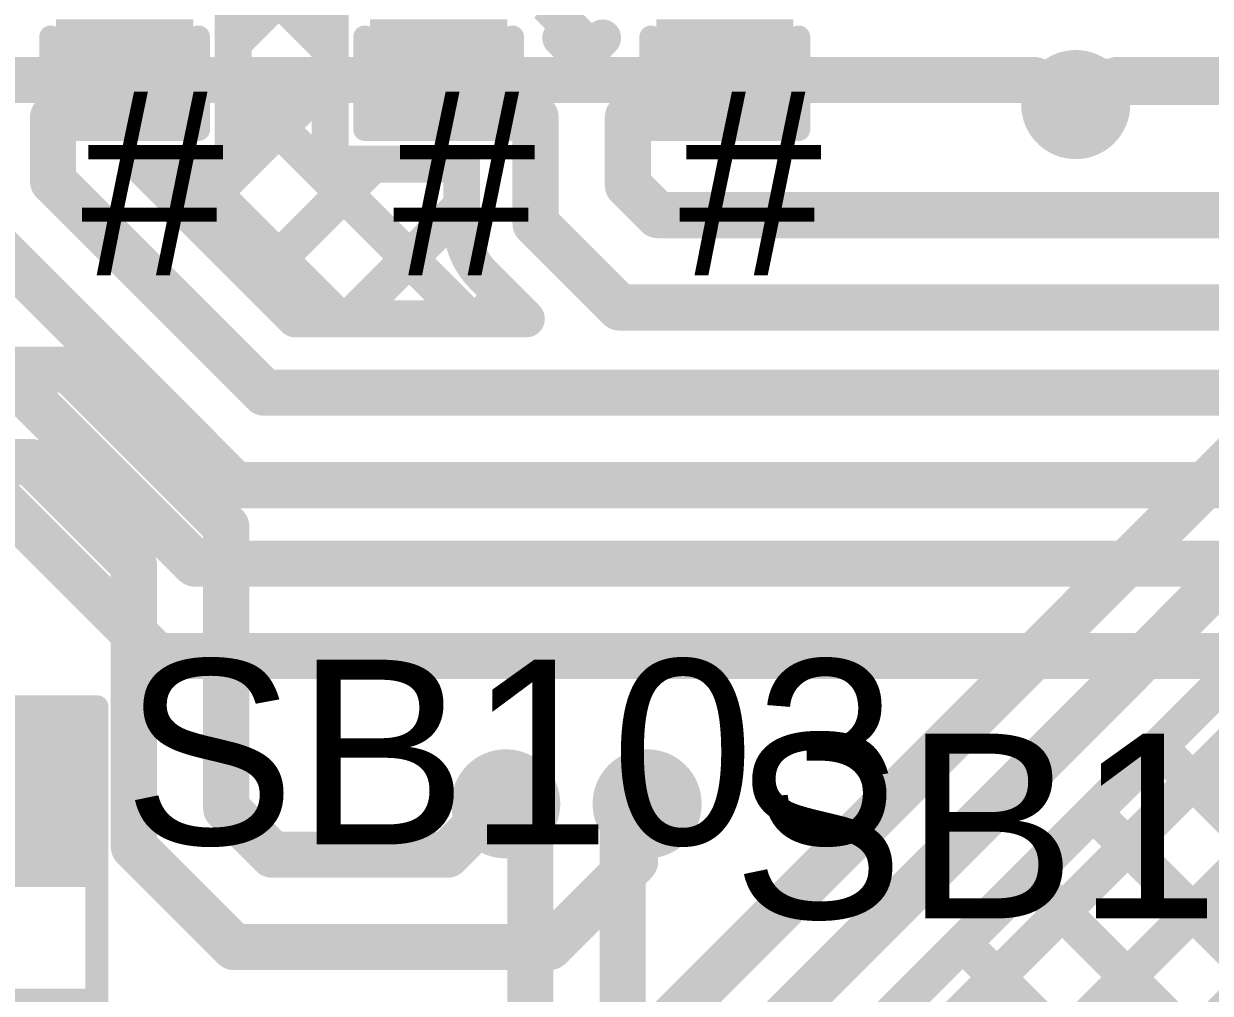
# Model space of a CAD drawing. Header units: millimetres. Extents: x -0.64 to 2.98, y -0.65 to 2.86.
# Drawn here: x 1.0541 to 1.3111, y 0.745 to 0.9549 of the extents above; entities that cross this region are included whole.
import ezdxf

# ---------------------------------------------------------------- set-up
doc = ezdxf.new("R2010")
doc.units = ezdxf.units.MM
doc.header["$MEASUREMENT"] = 0
for name, color, linetype in [('BottomLayer', 5, 'Continuous'), ('BottomSolder', 6, 'Continuous'), ('Mechanical2', 216, 'Continuous'), ('TopLayer', 1, 'Continuous'), ('TopOverlay', 2, 'Continuous'), ('TopPaste', 8, 'Continuous'), ('TopSolder', 216, 'Continuous'), ('ViaHoleLayer', 16, 'Continuous')]:
    doc.layers.add(name, color=color, linetype=linetype)
doc.styles.add('Arial', font='', dxfattribs={"height": 0.2})
doc.styles.get('Arial').set_extended_font_data('Arial')

# ---------------------------------------------------------------- blocks, each defined once
blk = doc.blocks.new('C___0402_44')
at = {"layer": 'TopLayer'}
for points in [[(-0.0275, -0.0125), (-0.0275, 0.0125), (-0.0095, 0.0125), (-0.0095, -0.0125)], [(0.0095, -0.0125), (0.0095, 0.0125), (0.0275, 0.0125), (0.0275, -0.0125)]]:
    blk.add_hatch(color=1, dxfattribs=at).paths.add_polyline_path(points)
at = {"layer": 'TopPaste'}
for points in [[(-0.0275, -0.0125), (-0.0275, 0.0125), (-0.0095, 0.0125), (-0.0095, -0.0125)], [(0.0095, -0.0125), (0.0095, 0.0125), (0.0275, 0.0125), (0.0275, -0.0125)]]:
    blk.add_hatch(color=8, dxfattribs=at).paths.add_polyline_path(points)
at = {"layer": 'TopSolder'}
for points in [[(-0.02986, -0.01486), (-0.02986, 0.01486), (-0.00714, 0.01486), (-0.00714, -0.01486)], [(0.00714, -0.01486), (0.00714, 0.01486), (0.02986, 0.01486), (0.02986, -0.01486)]]:
    blk.add_hatch(color=216, dxfattribs=at).paths.add_polyline_path(points)
at = {"layer": 'TopOverlay', "const_width": 0.005}
for points in [[(-0.031, 0.016), (-0.011, 0.016)], [(-0.031, 0.016), (-0.031, -0.016)], [(0.011, 0.016), (0.031, 0.016)], [(0.031, 0.016), (0.031, -0.016)], [(-0.031, -0.016), (-0.011, -0.016)], [(0.011, -0.016), (0.031, -0.016)]]:
    blk.add_lwpolyline(points, dxfattribs=at)
at = {"layer": 'TopOverlay', "const_width": 0.0025}
for points in [[(-0.03225, 0.016, 1), (-0.02975, 0.016, 1)], [(-0.03225, 0.016, 1), (-0.02975, 0.016, 1)], [(-0.01225, 0.016, 1), (-0.00975, 0.016, 1)], [(0.00975, 0.016, 1), (0.01225, 0.016, 1)], [(0.02975, 0.016, 1), (0.03225, 0.016, 1)], [(0.02975, 0.016, 1), (0.03225, 0.016, 1)], [(-0.03225, -0.016, 1), (-0.02975, -0.016, 1)], [(-0.03225, -0.016, 1), (-0.02975, -0.016, 1)], [(-0.01225, -0.016, 1), (-0.00975, -0.016, 1)], [(0.00975, -0.016, 1), (0.01225, -0.016, 1)], [(0.02975, -0.016, 1), (0.03225, -0.016, 1)], [(0.02975, -0.016, 1), (0.03225, -0.016, 1)]]:
    blk.add_lwpolyline(points, format="xyb", close=True, dxfattribs=at)
blk = doc.blocks.new('C___0402_45')
at = {"layer": 'TopLayer'}
for points in [[(-0.0275, -0.0125), (-0.0275, 0.0125), (-0.0095, 0.0125), (-0.0095, -0.0125)], [(0.0095, -0.0125), (0.0095, 0.0125), (0.0275, 0.0125), (0.0275, -0.0125)]]:
    blk.add_hatch(color=1, dxfattribs=at).paths.add_polyline_path(points)
at = {"layer": 'TopPaste'}
for points in [[(-0.0275, -0.0125), (-0.0275, 0.0125), (-0.0095, 0.0125), (-0.0095, -0.0125)], [(0.0095, -0.0125), (0.0095, 0.0125), (0.0275, 0.0125), (0.0275, -0.0125)]]:
    blk.add_hatch(color=8, dxfattribs=at).paths.add_polyline_path(points)
at = {"layer": 'TopSolder'}
for points in [[(-0.02986, -0.01486), (-0.02986, 0.01486), (-0.00714, 0.01486), (-0.00714, -0.01486)], [(0.00714, -0.01486), (0.00714, 0.01486), (0.02986, 0.01486), (0.02986, -0.01486)]]:
    blk.add_hatch(color=216, dxfattribs=at).paths.add_polyline_path(points)
at = {"layer": 'TopOverlay', "const_width": 0.005}
for points in [[(-0.031, 0.016), (-0.011, 0.016)], [(-0.031, 0.016), (-0.031, -0.016)], [(0.011, 0.016), (0.031, 0.016)], [(0.031, 0.016), (0.031, -0.016)], [(-0.031, -0.016), (-0.011, -0.016)], [(0.011, -0.016), (0.031, -0.016)]]:
    blk.add_lwpolyline(points, dxfattribs=at)
at = {"layer": 'TopOverlay', "const_width": 0.0025}
for points in [[(-0.03225, 0.016, 1), (-0.02975, 0.016, 1)], [(-0.03225, 0.016, 1), (-0.02975, 0.016, 1)], [(-0.01225, 0.016, 1), (-0.00975, 0.016, 1)], [(0.00975, 0.016, 1), (0.01225, 0.016, 1)], [(0.02975, 0.016, 1), (0.03225, 0.016, 1)], [(0.02975, 0.016, 1), (0.03225, 0.016, 1)], [(-0.03225, -0.016, 1), (-0.02975, -0.016, 1)], [(-0.03225, -0.016, 1), (-0.02975, -0.016, 1)], [(-0.01225, -0.016, 1), (-0.00975, -0.016, 1)], [(0.00975, -0.016, 1), (0.01225, -0.016, 1)], [(0.02975, -0.016, 1), (0.03225, -0.016, 1)], [(0.02975, -0.016, 1), (0.03225, -0.016, 1)]]:
    blk.add_lwpolyline(points, format="xyb", close=True, dxfattribs=at)
blk = doc.blocks.new('C___0402_46')
at = {"layer": 'TopLayer'}
for points in [[(-0.0275, -0.0125), (-0.0275, 0.0125), (-0.0095, 0.0125), (-0.0095, -0.0125)], [(0.0095, -0.0125), (0.0095, 0.0125), (0.0275, 0.0125), (0.0275, -0.0125)]]:
    blk.add_hatch(color=1, dxfattribs=at).paths.add_polyline_path(points)
at = {"layer": 'TopPaste'}
for points in [[(-0.0275, -0.0125), (-0.0275, 0.0125), (-0.0095, 0.0125), (-0.0095, -0.0125)], [(0.0095, -0.0125), (0.0095, 0.0125), (0.0275, 0.0125), (0.0275, -0.0125)]]:
    blk.add_hatch(color=8, dxfattribs=at).paths.add_polyline_path(points)
at = {"layer": 'TopSolder'}
for points in [[(-0.02986, -0.01486), (-0.02986, 0.01486), (-0.00714, 0.01486), (-0.00714, -0.01486)], [(0.00714, -0.01486), (0.00714, 0.01486), (0.02986, 0.01486), (0.02986, -0.01486)]]:
    blk.add_hatch(color=216, dxfattribs=at).paths.add_polyline_path(points)
at = {"layer": 'TopOverlay', "const_width": 0.005}
for points in [[(-0.031, 0.016), (-0.011, 0.016)], [(-0.031, 0.016), (-0.031, -0.016)], [(0.011, 0.016), (0.031, 0.016)], [(0.031, 0.016), (0.031, -0.016)], [(-0.031, -0.016), (-0.011, -0.016)], [(0.011, -0.016), (0.031, -0.016)]]:
    blk.add_lwpolyline(points, dxfattribs=at)
at = {"layer": 'TopOverlay', "const_width": 0.0025}
for points in [[(-0.03225, 0.016, 1), (-0.02975, 0.016, 1)], [(-0.03225, 0.016, 1), (-0.02975, 0.016, 1)], [(-0.01225, 0.016, 1), (-0.00975, 0.016, 1)], [(0.00975, 0.016, 1), (0.01225, 0.016, 1)], [(0.02975, 0.016, 1), (0.03225, 0.016, 1)], [(0.02975, 0.016, 1), (0.03225, 0.016, 1)], [(-0.03225, -0.016, 1), (-0.02975, -0.016, 1)], [(-0.03225, -0.016, 1), (-0.02975, -0.016, 1)], [(-0.01225, -0.016, 1), (-0.00975, -0.016, 1)], [(0.00975, -0.016, 1), (0.01225, -0.016, 1)], [(0.02975, -0.016, 1), (0.03225, -0.016, 1)], [(0.02975, -0.016, 1), (0.03225, -0.016, 1)]]:
    blk.add_lwpolyline(points, format="xyb", close=True, dxfattribs=at)
blk = doc.blocks.new('SOLDER_BRIDGE_103')
at = {"layer": 'TopLayer'}
for points in [[(-0.045, -0.0175), (-0.045, 0.0175), (-0.015, 0.0175), (-0.015, -0.0175)], [(0.015, -0.0175), (0.015, 0.0175), (0.045, 0.0175), (0.045, -0.0175)]]:
    blk.add_hatch(color=1, dxfattribs=at).paths.add_polyline_path(points)
at = {"layer": 'TopPaste'}
for points in [[(-0.045, -0.0175), (-0.045, 0.0175), (-0.015, 0.0175), (-0.015, -0.0175)], [(0.015, -0.0175), (0.015, 0.0175), (0.045, 0.0175), (0.045, -0.0175)]]:
    blk.add_hatch(color=8, dxfattribs=at).paths.add_polyline_path(points)
at = {"layer": 'TopSolder'}
for points in [[(-0.049, -0.0215), (-0.049, 0.0215), (-0.011, 0.0215), (-0.011, -0.0215)], [(0.011, -0.0215), (0.011, 0.0215), (0.049, 0.0215), (0.049, -0.0215)]]:
    blk.add_hatch(color=216, dxfattribs=at).paths.add_polyline_path(points)
at = {"layer": 'TopOverlay', "const_width": 0.005}
for points in [[(0.05, 0.022), (-0.05, 0.022)], [(-0.05, -0.022), (-0.05, 0.022)], [(0.05, -0.022), (0.05, 0.022)], [(0.05, -0.022), (-0.05, -0.022)]]:
    blk.add_lwpolyline(points, dxfattribs=at)
at = {"layer": 'TopOverlay', "const_width": 0.0025}
for points in [[(-0.05125, 0.022, 1), (-0.04875, 0.022, 1)], [(-0.05125, 0.022, 1), (-0.04875, 0.022, 1)], [(0.04875, 0.022, 1), (0.05125, 0.022, 1)], [(0.04875, 0.022, 1), (0.05125, 0.022, 1)], [(-0.05125, -0.022, 1), (-0.04875, -0.022, 1)], [(-0.05125, -0.022, 1), (-0.04875, -0.022, 1)], [(0.04875, -0.022, 1), (0.05125, -0.022, 1)], [(0.04875, -0.022, 1), (0.05125, -0.022, 1)]]:
    blk.add_lwpolyline(points, format="xyb", close=True, dxfattribs=at)

msp = doc.modelspace()

# ---------------------------------------------------------------- hatches: boundary and pattern name
at = {"layer": 'BottomLayer'}
h = msp.add_hatch(color=5, dxfattribs=at)
edge = h.paths.add_edge_path()
edge.add_arc((1.282, 0.93738), 0.01181, 0, 360)
h = msp.add_hatch(color=5, dxfattribs=at)
edge = h.paths.add_edge_path()
edge.add_arc((1.15855, 0.786), 0.01181, 0, 360)
h = msp.add_hatch(color=5, dxfattribs=at)
edge = h.paths.add_edge_path()
edge.add_arc((1.18917, 0.786), 0.01181, 0, 360)
at = {"layer": 'BottomSolder'}
h = msp.add_hatch(color=6, dxfattribs=at)
edge = h.paths.add_edge_path()
edge.add_arc((1.282, 0.93738), 0.00791, 0, 360)
h = msp.add_hatch(color=6, dxfattribs=at)
edge = h.paths.add_edge_path()
edge.add_arc((1.15855, 0.786), 0.00791, 0, 360)
h = msp.add_hatch(color=6, dxfattribs=at)
edge = h.paths.add_edge_path()
edge.add_arc((1.18917, 0.786), 0.00791, 0, 360)
at = {"layer": 'TopLayer'}
h = msp.add_hatch(color=1, dxfattribs=at)
edge = h.paths.add_edge_path()
edge.add_arc((1.282, 0.93738), 0.01181, 0, 360)
h = msp.add_hatch(color=1, dxfattribs=at)
edge = h.paths.add_edge_path()
edge.add_arc((1.15855, 0.786), 0.01181, 0, 360)
h = msp.add_hatch(color=1, dxfattribs=at)
edge = h.paths.add_edge_path()
edge.add_arc((1.18917, 0.786), 0.01181, 0, 360)
at = {"layer": 'TopSolder'}
h = msp.add_hatch(color=216, dxfattribs=at)
edge = h.paths.add_edge_path()
edge.add_arc((1.282, 0.93738), 0.00791, 0, 360)
h = msp.add_hatch(color=216, dxfattribs=at)
edge = h.paths.add_edge_path()
edge.add_arc((1.15855, 0.786), 0.00791, 0, 360)
h = msp.add_hatch(color=216, dxfattribs=at)
edge = h.paths.add_edge_path()
edge.add_arc((1.18917, 0.786), 0.00791, 0, 360)
at = {"layer": 'ViaHoleLayer'}
h = msp.add_hatch(color=16, dxfattribs=at)
edge = h.paths.add_edge_path()
edge.add_arc((1.282, 0.93738), 0.00591, 0, 360)
h = msp.add_hatch(color=16, dxfattribs=at)
edge = h.paths.add_edge_path()
edge.add_arc((1.15855, 0.786), 0.00591, 0, 360)
h = msp.add_hatch(color=16, dxfattribs=at)
edge = h.paths.add_edge_path()
edge.add_arc((1.18917, 0.786), 0.00591, 0, 360)

# ---------------------------------------------------------------- linework, layer by layer
at = {"layer": 'BottomLayer'}
for points, const_width in [([(0.95959, 0.94269), (1.273, 0.94269)], 0.01), ([(1.273, 0.94269), (1.27831, 0.93738)], 0.01), ([(1.28569, 0.93738), (1.291, 0.94269)], 0.01), ([(1.291, 0.94269), (1.31865, 0.94269)], 0.01), ([(1.27831, 0.93738), (1.282, 0.93738)], 0.01), ([(1.282, 0.93738), (1.28569, 0.93738)], 0.01), ([(1.19196, 0.737), (1.346, 0.89104)], 0.01), ([(1.199, 0.72), (1.363, 0.884)], 0.01), ([(1.03288, 0.88), (1.064, 0.88)], 0.01), ([(1.064, 0.88), (1.098, 0.846)], 0.01), ([(1.21033, 0.7087), (1.36908, 0.86745)], 0.008), ([(1.04117, 0.86), (1.05572, 0.86)], 0.01), ([(1.05572, 0.86), (1.078, 0.83772)], 0.01), ([(1.21094, 0.6945), (1.37411, 0.85767)], 0.008), ([(1.098, 0.785), (1.098, 0.846)], 0.01), ([(1.237, 0.69227), (1.38826, 0.84353)], 0.008), ([(1.078, 0.77672), (1.078, 0.83772)], 0.01), ([(1.31408, 0.81246), (1.33916, 0.78738)], 0.008), ([(1.29994, 0.79831), (1.32845, 0.76981)], 0.008), ([(1.098, 0.785), (1.108, 0.775)], 0.01), ([(1.14588, 0.775), (1.15688, 0.786)], 0.01), ([(1.15688, 0.786), (1.15855, 0.786)], 0.01), ([(1.18656, 0.78339), (1.18917, 0.786)], 0.01), ([(1.18656, 0.77356), (1.18656, 0.78339)], 0.01), ([(1.2858, 0.78417), (1.3353, 0.73468)], 0.008), ([(1.078, 0.77672), (1.09972, 0.755)], 0.01), ([(1.108, 0.775), (1.14588, 0.775)], 0.01), ([(1.168, 0.755), (1.18656, 0.77356)], 0.01), ([(1.27166, 0.77003), (1.40369, 0.638)], 0.008), ([(1.26751, 0.6945), (1.33079, 0.75778)], 0.008), ([(1.09972, 0.755), (1.168, 0.755)], 0.01), ([(1.25752, 0.75589), (1.3935, 0.6199)], 0.008), ([(1.24337, 0.74175), (1.29062, 0.6945)], 0.008)]:
    msp.add_lwpolyline(points, dxfattribs=dict(at, const_width=const_width))
for points, const_width in [([(1.2705, 0.94269, 1), (1.2755, 0.94269, 1)], 0.005), ([(1.2705, 0.94269, 1), (1.2755, 0.94269, 1)], 0.005), ([(1.2885, 0.94269, 1), (1.2935, 0.94269, 1)], 0.005), ([(1.2885, 0.94269, 1), (1.2935, 0.94269, 1)], 0.005), ([(1.27581, 0.93738, 1), (1.28081, 0.93738, 1)], 0.005), ([(1.27581, 0.93738, 1), (1.28081, 0.93738, 1)], 0.005), ([(1.2795, 0.93738, 1), (1.2845, 0.93738, 1)], 0.005), ([(1.2795, 0.93738, 1), (1.2845, 0.93738, 1)], 0.005), ([(1.28319, 0.93738, 1), (1.28819, 0.93738, 1)], 0.005), ([(1.28319, 0.93738, 1), (1.28819, 0.93738, 1)], 0.005), ([(1.0615, 0.88, 1), (1.0665, 0.88, 1)], 0.005), ([(1.0615, 0.88, 1), (1.0665, 0.88, 1)], 0.005), ([(1.05322, 0.86, 1), (1.05822, 0.86, 1)], 0.005), ([(1.05322, 0.86, 1), (1.05822, 0.86, 1)], 0.005), ([(1.0955, 0.846, 1), (1.1005, 0.846, 1)], 0.005), ([(1.0955, 0.846, 1), (1.1005, 0.846, 1)], 0.005), ([(1.0755, 0.83772, 1), (1.0805, 0.83772, 1)], 0.005), ([(1.0755, 0.83772, 1), (1.0805, 0.83772, 1)], 0.005), ([(1.31208, 0.81246, 1), (1.31608, 0.81246, 1)], 0.004), ([(1.29794, 0.79831, 1), (1.30194, 0.79831, 1)], 0.004), ([(1.0955, 0.785, 1), (1.1005, 0.785, 1)], 0.005), ([(1.0955, 0.785, 1), (1.1005, 0.785, 1)], 0.005), ([(1.15438, 0.786, 1), (1.15938, 0.786, 1)], 0.005), ([(1.15438, 0.786, 1), (1.15938, 0.786, 1)], 0.005), ([(1.15605, 0.786, 1), (1.16105, 0.786, 1)], 0.005), ([(1.18667, 0.786, 1), (1.19167, 0.786, 1)], 0.005), ([(1.18406, 0.78339, 1), (1.18906, 0.78339, 1)], 0.005), ([(1.18406, 0.78339, 1), (1.18906, 0.78339, 1)], 0.005), ([(1.2838, 0.78417, 1), (1.2878, 0.78417, 1)], 0.004), ([(1.0755, 0.77672, 1), (1.0805, 0.77672, 1)], 0.005), ([(1.0755, 0.77672, 1), (1.0805, 0.77672, 1)], 0.005), ([(1.1055, 0.775, 1), (1.1105, 0.775, 1)], 0.005), ([(1.1055, 0.775, 1), (1.1105, 0.775, 1)], 0.005), ([(1.14338, 0.775, 1), (1.14838, 0.775, 1)], 0.005), ([(1.14338, 0.775, 1), (1.14838, 0.775, 1)], 0.005), ([(1.18406, 0.77356, 1), (1.18906, 0.77356, 1)], 0.005), ([(1.18406, 0.77356, 1), (1.18906, 0.77356, 1)], 0.005), ([(1.26966, 0.77003, 1), (1.27366, 0.77003, 1)], 0.004), ([(1.09722, 0.755, 1), (1.10222, 0.755, 1)], 0.005), ([(1.09722, 0.755, 1), (1.10222, 0.755, 1)], 0.005), ([(1.1655, 0.755, 1), (1.1705, 0.755, 1)], 0.005), ([(1.1655, 0.755, 1), (1.1705, 0.755, 1)], 0.005), ([(1.25552, 0.75589, 1), (1.25952, 0.75589, 1)], 0.004), ([(1.24137, 0.74175, 1), (1.24537, 0.74175, 1)], 0.004)]:
    msp.add_lwpolyline(points, format="xyb", close=True, dxfattribs=dict(at, const_width=const_width))
at = {"layer": 'Mechanical2', "const_width": 0.01}
msp.add_lwpolyline([(1.75783, 2.80917, -6.230382), (0.64896, 2.81029)], format="xyb", dxfattribs=at)
at = {"layer": 'TopLayer'}
for points, const_width in [([(1.0995, 0.95075), (1.113, 0.96425)], 0.008), ([(1.106, 0.96397), (1.1205, 0.94947)], 0.008), ([(1.0995, 0.9245), (1.0995, 0.959)], 0.008), ([(1.1205, 0.9245), (1.1205, 0.959)], 0.008), ([(1.16754, 0.959), (1.17714, 0.94941)], 0.008), ([(1.17047, 0.9518), (1.175, 0.94727)], 0.008), ([(1.175, 0.94727), (1.17953, 0.9518)], 0.008), ([(1.072, 0.9405), (1.076, 0.9445)], 0.01), ([(1.144, 0.9445), (1.148, 0.9405)], 0.01), ([(1.202, 0.9405), (1.206, 0.9445)], 0.01), ([(1.09047, 0.91344), (1.1205, 0.94347)], 0.008), ([(1.0995, 0.94219), (1.15069, 0.891)], 0.008), ([(1.288, 0.94231), (1.359, 0.94231)], 0.01), ([(1.0605, 0.93464), (1.06636, 0.9405)], 0.01), ([(1.06636, 0.9405), (1.072, 0.9405)], 0.01), ([(1.148, 0.9405), (1.15914, 0.9405)], 0.01), ([(1.15914, 0.9405), (1.165, 0.93464)], 0.01), ([(1.185, 0.93464), (1.19086, 0.9405)], 0.01), ([(1.19086, 0.9405), (1.202, 0.9405)], 0.01), ([(1.0605, 0.92078), (1.0605, 0.93464)], 0.01), ([(1.165, 0.91164), (1.165, 0.93464)], 0.01), ([(1.185, 0.91993), (1.185, 0.93464)], 0.01), ([(1.07941, 0.9245), (1.0995, 0.9245)], 0.008), ([(1.07941, 0.9245), (1.11291, 0.891)], 0.008), ([(1.0889, 0.9245), (1.1224, 0.891)], 0.008), ([(1.10461, 0.8993), (1.12982, 0.9245)], 0.008), ([(1.1205, 0.9245), (1.148, 0.9245)], 0.008), ([(1.149, 0.91164), (1.149, 0.9245)], 0.008), ([(1.0605, 0.92078), (1.10628, 0.875)], 0.01), ([(1.185, 0.91993), (1.19148, 0.91345)], 0.01), ([(1.0405, 0.9145), (1.1, 0.855)], 0.01), ([(1.1246, 0.891), (1.149, 0.9154)], 0.008), ([(1.19148, 0.91345), (2.20384, 0.91345)], 0.01), ([(1.165, 0.91164), (1.1832, 0.89345)], 0.01), ([(1.1537, 0.90032), (1.16302, 0.891)], 0.008), ([(1.15288, 0.891), (1.15795, 0.89607)], 0.008), ([(1.1832, 0.89345), (2.19556, 0.89345)], 0.01), ([(1.11291, 0.891), (1.16302, 0.891)], 0.008), ([(1.04597, 0.88331), (1.09128, 0.838)], 0.01), ([(1.10628, 0.875), (2.15028, 0.875)], 0.01), ([(1.03769, 0.86331), (1.083, 0.818)], 0.01), ([(1.1, 0.855), (1.61986, 0.855)], 0.01), ([(1.09128, 0.838), (1.36478, 0.838)], 0.01), ([(1.083, 0.818), (1.347, 0.818)], 0.01), ([(1.16386, 0.634), (1.16386, 0.786)], 0.01), ([(1.18386, 0.38594), (1.18386, 0.786)], 0.01)]:
    msp.add_lwpolyline(points, dxfattribs=dict(at, const_width=const_width))
for points, const_width in [([(1.0975, 0.95075, 1), (1.1015, 0.95075, 1)], 0.004), ([(1.1185, 0.94947, 1), (1.1225, 0.94947, 1)], 0.004), ([(1.16847, 0.9518, 1), (1.17247, 0.9518, 1)], 0.004), ([(1.17753, 0.9518, 1), (1.18153, 0.9518, 1)], 0.004), ([(1.173, 0.94727, 1), (1.177, 0.94727, 1)], 0.004), ([(1.173, 0.94727, 1), (1.177, 0.94727, 1)], 0.004), ([(1.17514, 0.94941, 1), (1.17914, 0.94941, 1)], 0.004), ([(1.0735, 0.9445, 1), (1.0785, 0.9445, 1)], 0.005), ([(1.1415, 0.9445, 1), (1.1465, 0.9445, 1)], 0.005), ([(1.2035, 0.9445, 1), (1.2085, 0.9445, 1)], 0.005), ([(1.0975, 0.94219, 1), (1.1015, 0.94219, 1)], 0.004), ([(1.1185, 0.94347, 1), (1.1225, 0.94347, 1)], 0.004), ([(1.2855, 0.94231, 1), (1.2905, 0.94231, 1)], 0.005), ([(1.06386, 0.9405, 1), (1.06886, 0.9405, 1)], 0.005), ([(1.06386, 0.9405, 1), (1.06886, 0.9405, 1)], 0.005), ([(1.0695, 0.9405, 1), (1.0745, 0.9405, 1)], 0.005), ([(1.0695, 0.9405, 1), (1.0745, 0.9405, 1)], 0.005), ([(1.1455, 0.9405, 1), (1.1505, 0.9405, 1)], 0.005), ([(1.1455, 0.9405, 1), (1.1505, 0.9405, 1)], 0.005), ([(1.15664, 0.9405, 1), (1.16164, 0.9405, 1)], 0.005), ([(1.15664, 0.9405, 1), (1.16164, 0.9405, 1)], 0.005), ([(1.18836, 0.9405, 1), (1.19336, 0.9405, 1)], 0.005), ([(1.18836, 0.9405, 1), (1.19336, 0.9405, 1)], 0.005), ([(1.1995, 0.9405, 1), (1.2045, 0.9405, 1)], 0.005), ([(1.1995, 0.9405, 1), (1.2045, 0.9405, 1)], 0.005), ([(1.058, 0.93464, 1), (1.063, 0.93464, 1)], 0.005), ([(1.058, 0.93464, 1), (1.063, 0.93464, 1)], 0.005), ([(1.1625, 0.93464, 1), (1.1675, 0.93464, 1)], 0.005), ([(1.1625, 0.93464, 1), (1.1675, 0.93464, 1)], 0.005), ([(1.1825, 0.93464, 1), (1.1875, 0.93464, 1)], 0.005), ([(1.1825, 0.93464, 1), (1.1875, 0.93464, 1)], 0.005), ([(1.07741, 0.9245, 1), (1.08141, 0.9245, 1)], 0.004), ([(1.07741, 0.9245, 1), (1.08141, 0.9245, 1)], 0.004), ([(1.0869, 0.9245, 1), (1.0909, 0.9245, 1)], 0.004), ([(1.0975, 0.9245, 1), (1.1015, 0.9245, 1)], 0.004), ([(1.0975, 0.9245, 1), (1.1015, 0.9245, 1)], 0.004), ([(1.1185, 0.9245, 1), (1.1225, 0.9245, 1)], 0.004), ([(1.1185, 0.9245, 1), (1.1225, 0.9245, 1)], 0.004), ([(1.12782, 0.9245, 1), (1.13182, 0.9245, 1)], 0.004), ([(1.146, 0.9245, 1), (1.15, 0.9245, 1)], 0.004), ([(1.147, 0.9245, 1), (1.151, 0.9245, 1)], 0.004), ([(1.058, 0.92078, 1), (1.063, 0.92078, 1)], 0.005), ([(1.058, 0.92078, 1), (1.063, 0.92078, 1)], 0.005), ([(1.1825, 0.91993, 1), (1.1875, 0.91993, 1)], 0.005), ([(1.1825, 0.91993, 1), (1.1875, 0.91993, 1)], 0.005), ([(1.147, 0.9154, 1), (1.151, 0.9154, 1)], 0.004), ([(1.18898, 0.91345, 1), (1.19398, 0.91345, 1)], 0.005), ([(1.18898, 0.91345, 1), (1.19398, 0.91345, 1)], 0.005), ([(1.08847, 0.91344, 1), (1.09247, 0.91344, 1)], 0.004), ([(1.147, 0.91164, 1), (1.151, 0.91164, 1)], 0.004), ([(1.147, 0.91164, 1), (1.151, 0.91164, 1)], 0.004), ([(1.147, 0.91164, 1), (1.151, 0.91164, 1)], 0.004), ([(1.1625, 0.91164, 1), (1.1675, 0.91164, 1)], 0.005), ([(1.1625, 0.91164, 1), (1.1675, 0.91164, 1)], 0.005), ([(1.10261, 0.8993, 1), (1.10661, 0.8993, 1)], 0.004), ([(1.15169, 0.90033, 1), (1.15569, 0.90033, 1)], 0.004), ([(1.1517, 0.90032, 1), (1.1557, 0.90032, 1)], 0.004), ([(1.1517, 0.90032, 1), (1.1557, 0.90032, 1)], 0.004), ([(1.15595, 0.89607, 1), (1.15995, 0.89607, 1)], 0.004), ([(1.1807, 0.89345, 1), (1.1857, 0.89345, 1)], 0.005), ([(1.1807, 0.89345, 1), (1.1857, 0.89345, 1)], 0.005), ([(1.11091, 0.891, 1), (1.11491, 0.891, 1)], 0.004), ([(1.11091, 0.891, 1), (1.11491, 0.891, 1)], 0.004), ([(1.1204, 0.891, 1), (1.1244, 0.891, 1)], 0.004), ([(1.1226, 0.891, 1), (1.1266, 0.891, 1)], 0.004), ([(1.14869, 0.891, 1), (1.15269, 0.891, 1)], 0.004), ([(1.15088, 0.891, 1), (1.15488, 0.891, 1)], 0.004), ([(1.16102, 0.891, 1), (1.16502, 0.891, 1)], 0.004), ([(1.16102, 0.891, 1), (1.16502, 0.891, 1)], 0.004), ([(1.10378, 0.875, 1), (1.10878, 0.875, 1)], 0.005), ([(1.10378, 0.875, 1), (1.10878, 0.875, 1)], 0.005), ([(1.0975, 0.855, 1), (1.1025, 0.855, 1)], 0.005), ([(1.0975, 0.855, 1), (1.1025, 0.855, 1)], 0.005), ([(1.08878, 0.838, 1), (1.09378, 0.838, 1)], 0.005), ([(1.08878, 0.838, 1), (1.09378, 0.838, 1)], 0.005), ([(1.0805, 0.818, 1), (1.0855, 0.818, 1)], 0.005), ([(1.0805, 0.818, 1), (1.0855, 0.818, 1)], 0.005), ([(1.16136, 0.786, 1), (1.16636, 0.786, 1)], 0.005), ([(1.18136, 0.786, 1), (1.18636, 0.786, 1)], 0.005)]:
    msp.add_lwpolyline(points, format="xyb", close=True, dxfattribs=dict(at, const_width=const_width))
at = {"layer": 'TopLayer', "const_width": 0.008}
for points in [[(1.1537, 0.90032, -0.199231), (1.149, 0.91164)], [(1.15369, 0.90033, -0.198912), (1.149, 0.91164)]]:
    msp.add_lwpolyline(points, format="xyb", dxfattribs=at)

# ---------------------------------------------------------------- block references
for name, p, rotation in [('C___0402_46', (1.076, 0.963), 90), ('C___0402_44', (1.144, 0.963), 90), ('C___0402_45', (1.206, 0.963), 90), ('SOLDER_BRIDGE_103', (1.048, 0.757), 270)]:
    msp.add_blockref(name, p, dxfattribs=dict(rotation=rotation))

# ---------------------------------------------------------------- texts
at = {"layer": 'TopOverlay', "style": 'Arial'}
for p in [(1.0665, 0.90043), (1.134, 0.90043), (1.196, 0.90043)]:
    msp.add_text('#', height=0.04, rotation=360, dxfattribs=at).set_placement(p)
for s, p in [('SB103', (1.07571, 0.77721)), ('SB106', (1.20759, 0.76121))]:
    msp.add_text(s, height=0.04, dxfattribs=at).set_placement(p)

doc.saveas('drawing.dxf')
